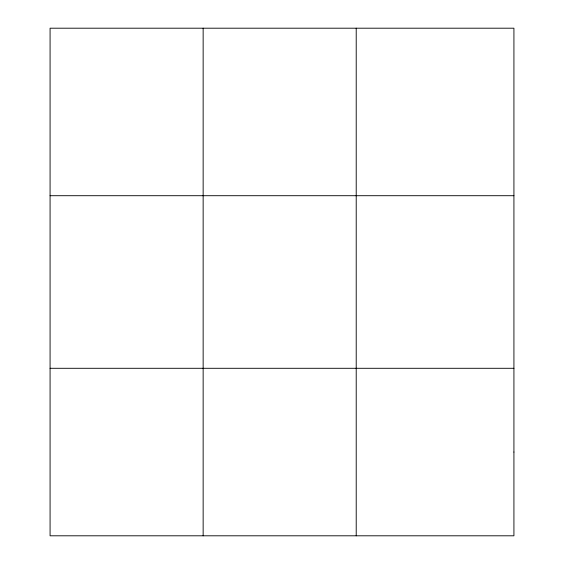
<?xml version="1.0" encoding="UTF-8"?>
<svg xmlns="http://www.w3.org/2000/svg" width="564" height="564" viewBox="0 0 564 564"><rect width="100%" height="100%" fill="white"/><g stroke="black" fill="none" stroke-linecap="round" stroke-linejoin="round"><path stroke-width="0.85" d="M203.146 535.8L203.146 28.2M356.215 535.8L356.215 28.2M50.076 195.708L513.924 195.708M50.076 368.292L513.924 368.292M513.924 452.046L513.924 535.8L50.076 535.8L50.076 28.2L513.924 28.2L513.924 452.046"/></g></svg>
